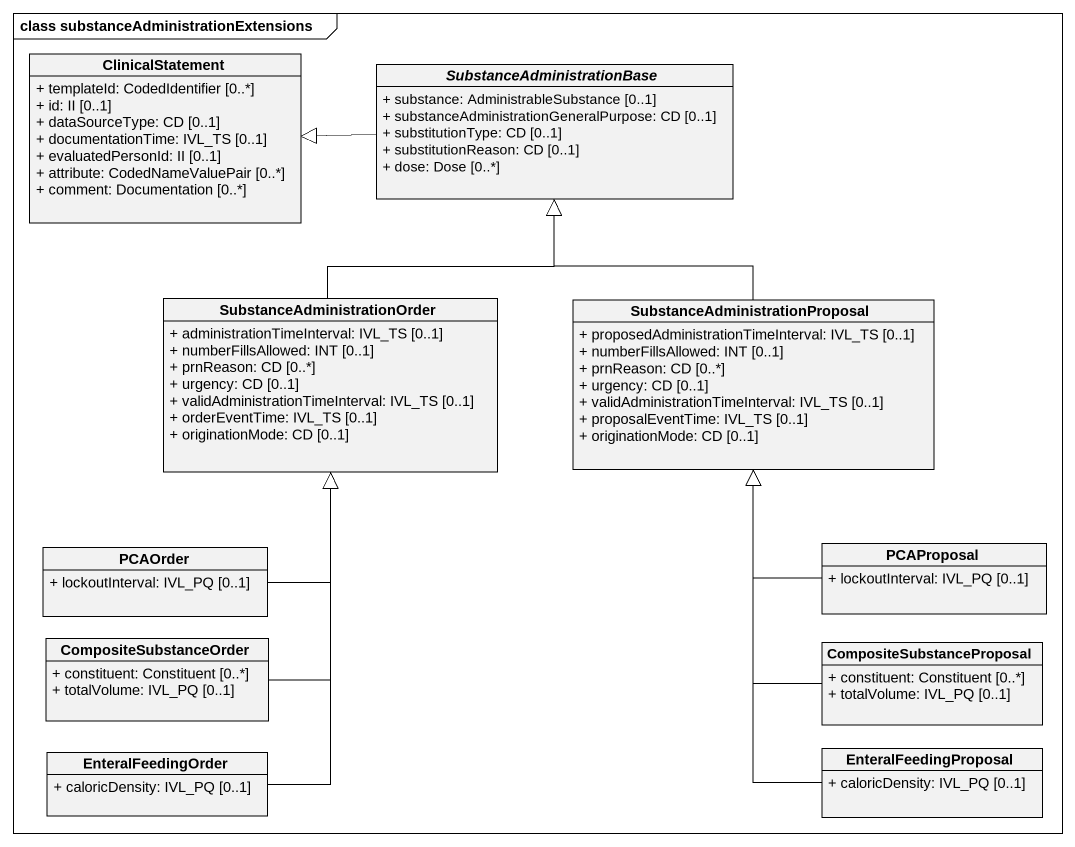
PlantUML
@startuml
mainframe class substanceAdministrationExtensions
hide circle
hide empty members
skinparam classAttributeIconSize 0
class ClinicalStatement {
  + templateId: CodedIdentifier [0..*]
  + id: II [0..1]
  + dataSourceType: CD [0..1]
  + documentationTime: IVL_TS [0..1]
  + evaluatedPersonId: II [0..1]
  + attribute: CodedNameValuePair [0..*]
  + comment: Documentation [0..*]
}
abstract class SubstanceAdministrationBase {
  + substance: AdministrableSubstance [0..1]
  + substanceAdministrationGeneralPurpose: CD [0..1]
  + substitutionType: CD [0..1]
  + substitutionReason: CD [0..1]
  + dose: Dose [0..*]
}
class SubstanceAdministrationOrder {
  + administrationTimeInterval: IVL_TS [0..1]
  + numberFillsAllowed: INT [0..1]
  + prnReason: CD [0..*]
  + urgency: CD [0..1]
  + validAdministrationTimeInterval: IVL_TS [0..1]
  + orderEventTime: IVL_TS [0..1]
  + originationMode: CD [0..1]
}
class "SubstanceAdministrationProposal" as SubstanceAdministrationPropo {
  + proposedAdministrationTimeInterval: IVL_TS [0..1]
  + numberFillsAllowed: INT [0..1]
  + prnReason: CD [0..*]
  + urgency: CD [0..1]
  + validAdministrationTimeInterval: IVL_TS [0..1]
  + proposalEventTime: IVL_TS [0..1]
  + originationMode: CD [0..1]
}
class PCAOrder {
  + lockoutInterval: IVL_PQ [0..1]
}
class PCAProposal {
  + lockoutInterval: IVL_PQ [0..1]
}
class CompositeSubstanceOrder {
  + constituent: Constituent [0..*]
  + totalVolume: IVL_PQ [0..1]
}
class CompositeSubstanceProposal {
  + constituent: Constituent [0..*]
  + totalVolume: IVL_PQ [0..1]
}
class EnteralFeedingOrder {
  + caloricDensity: IVL_PQ [0..1]
}
class EnteralFeedingProposal {
  + caloricDensity: IVL_PQ [0..1]
}
SubstanceAdministrationBase -left-|> ClinicalStatement
SubstanceAdministrationOrder -up-|> SubstanceAdministrationBase
SubstanceAdministrationPropo -up-|> SubstanceAdministrationBase
PCAOrder -up-|> SubstanceAdministrationOrder
PCAProposal -up-|> SubstanceAdministrationPropo
CompositeSubstanceOrder -up-|> SubstanceAdministrationOrder
CompositeSubstanceProposal -up-|> SubstanceAdministrationPropo
EnteralFeedingOrder -up-|> SubstanceAdministrationOrder
EnteralFeedingProposal -up-|> SubstanceAdministrationPropo
@enduml
